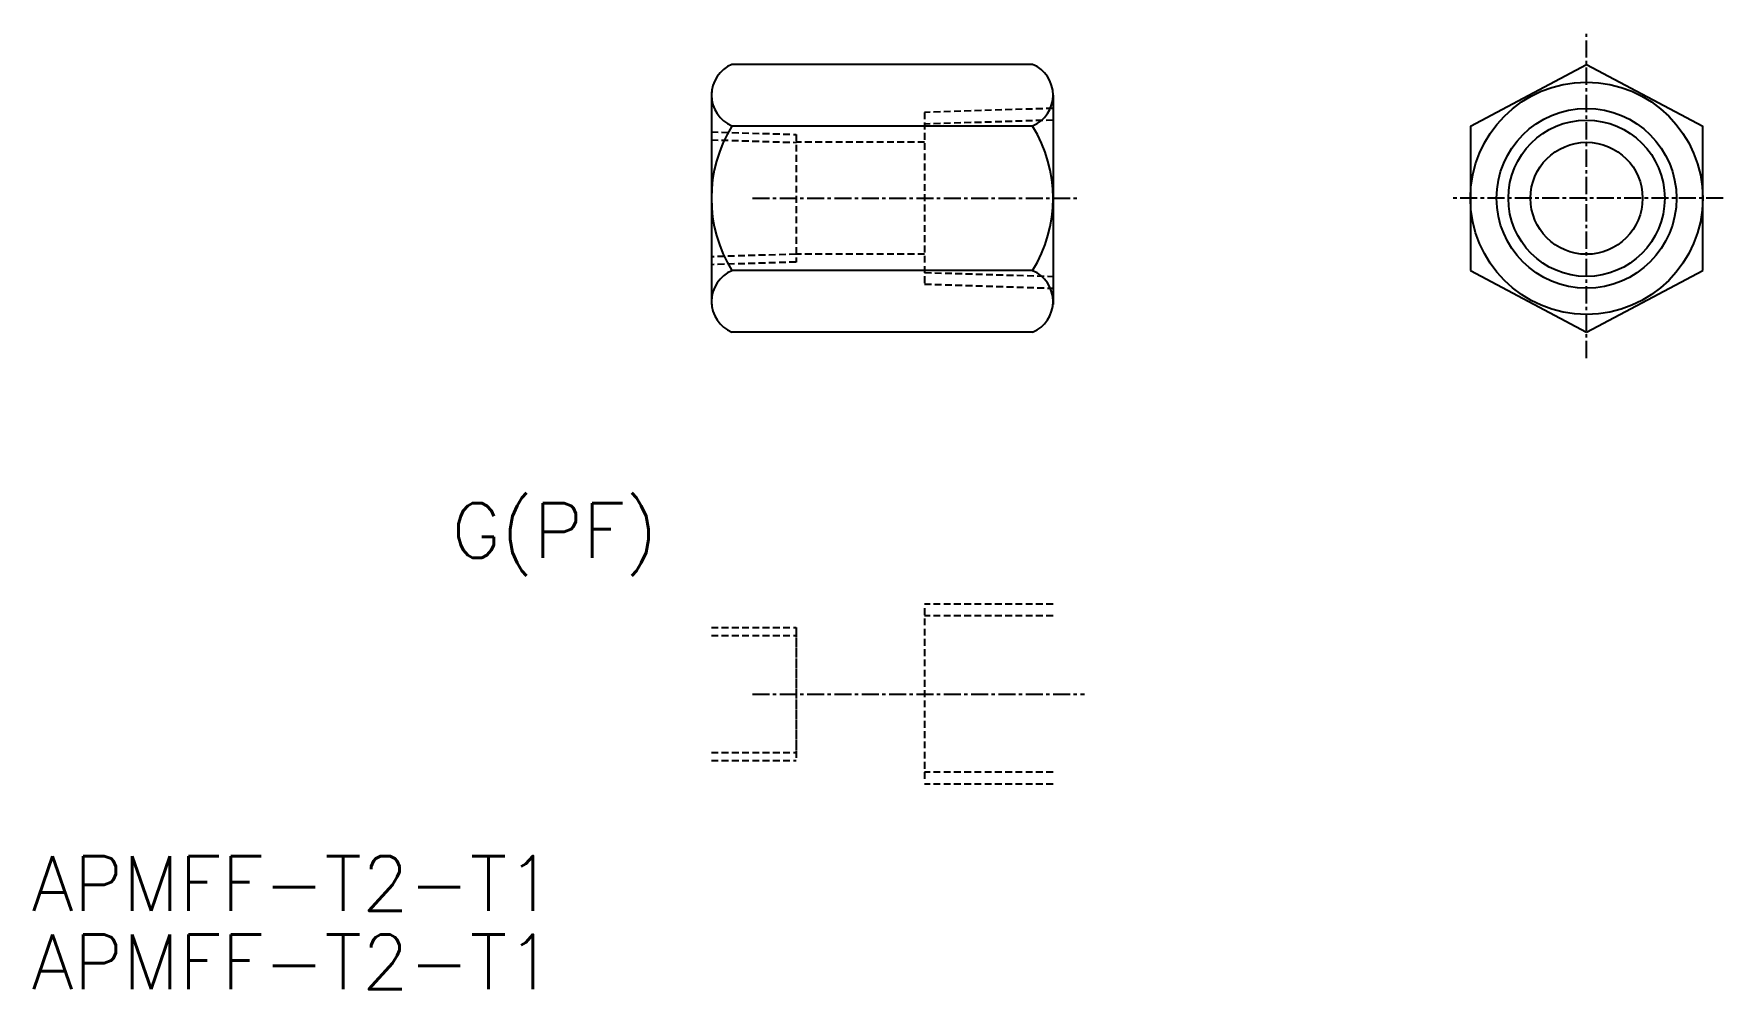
# Model space of a CAD drawing. Extents: x 94 to 218, y 198 to 268.
import ezdxf

# ---------------------------------------------------------------- set-up
doc = ezdxf.new("R2010")
doc.units = 0
doc.linetypes.add('CENTER', pattern=[2, 1.25, -0.25, 0.25, -0.25])
doc.linetypes.add('DASHED', pattern=[0.75, 0.5, -0.25])
doc.layers.get('0').update_dxf_attribs({"linetype": 'CONTINUOUS'})
doc.layers.add('CENTER', color=1, linetype='CENTER')
doc.styles.get("Standard").update_dxf_attribs({"font": 'txt.shx', "bigfont": '@extfont2.shx'})

msp = doc.modelspace()

# ---------------------------------------------------------------- linework, layer by layer
at = {"color": 7, "linetype": 'CONTINUOUS'}
for p, q in [((167.29, 265.79), (145.29, 265.79)), ((199.32, 261.28), (207.82, 265.79)), ((207.82, 265.79), (216.32, 261.28)), ((143.79, 263.77), (143.79, 248.21)), ((168.79, 263.54), (168.79, 248.21)), ((199.32, 261.28), (199.32, 250.7)), ((216.32, 250.7), (216.32, 261.28)), ((167.29, 250.7), (145.29, 250.7)), ((199.32, 250.7), (207.82, 246.19)), ((207.82, 246.19), (216.32, 250.7)), ((167.29, 246.19), (145.29, 246.19))]:
    msp.add_line(p, q, dxfattribs=at)
at = {"color": 3, "linetype": 'DASHED'}
for p, q in [((168.79, 262.57), (159.39, 262.28)), ((159.39, 262.28), (159.39, 249.71)), ((143.79, 260.85), (149.99, 260.66)), ((168.79, 261.71), (159.39, 261.42)), ((143.78, 260.27), (149.99, 260.08)), ((149.99, 260.66), (149.99, 251.32)), ((159.39, 260.09), (149.99, 260.09)), ((149.99, 251.9), (143.78, 251.71)), ((149.99, 251.32), (143.79, 251.13)), ((159.39, 251.89), (149.99, 251.89)), ((159.39, 250.56), (168.79, 250.27)), ((159.39, 249.71), (168.79, 249.41)), ((168.79, 226.28), (159.39, 226.28)), ((159.39, 225.99), (159.39, 213.42)), ((168.79, 225.42), (159.39, 225.42)), ((168.79, 213.98), (159.39, 213.98)), ((168.79, 213.12), (159.39, 213.12))]:
    msp.add_line(p, q, dxfattribs=at)
at = {"color": 7, "linetype": 'CONTINUOUS'}
for radius in [8.5, 5.72, 4.1]:
    msp.add_circle((207.82, 255.99), radius, dxfattribs=at)
at = {"color": 3, "linetype": 'CONTINUOUS'}
msp.add_circle((207.82, 255.99), 6.58, dxfattribs=at)
at = {"color": 7, "linetype": 'CONTINUOUS'}
for centre, start, end in [((146.24, 263.54), 112.7127, 247.2873), ((166.35, 263.54), 292.7127, 67.2873), ((146.24, 248.44), 112.7127, 247.2873), ((166.35, 248.44), 292.7127, 67.2873)]:
    msp.add_arc(centre, 2.44, start, end, dxfattribs=at)
at = {"layer": 'CENTER', "color": 1, "linetype": 'CENTER'}
for p, q in [((207.82, 244.3), (207.82, 268.03)), ((146.79, 255.99), (170.79, 255.99)), ((217.82, 255.99), (197.82, 255.99)), ((146.79, 219.7), (171.1, 219.7))]:
    msp.add_line(p, q, dxfattribs=at)
at = {"layer": 'CENTER', "color": 7, "linetype": 'CONTINUOUS'}
msp.add_line((167.29, 261.28), (145.29, 261.28), dxfattribs=at)
at = {"layer": 'CENTER', "color": 3, "linetype": 'DASHED'}
for p, q in [((143.79, 224.57), (149.99, 224.57)), ((143.79, 223.98), (149.99, 223.98)), ((149.99, 224.57), (149.99, 214.84)), ((149.99, 224.37), (149.99, 215.03)), ((143.79, 215.42), (149.99, 215.42)), ((143.79, 214.84), (149.99, 214.84))]:
    msp.add_line(p, q, dxfattribs=at)
at = {"layer": 'CENTER', "color": 7, "linetype": 'CONTINUOUS'}
for centre, start, end in [((153.85, 255.99), 148.2757, 211.7243), ((158.73, 255.99), 328.2757, 31.7243)]:
    msp.add_arc(centre, 10.06, start, end, dxfattribs=at)

# ---------------------------------------------------------------- texts
at = {"color": 7, "linetype": 'CONTINUOUS'}
for s, p in [('G(PF)', (124.78, 229.68)), ('APMFF-T2-T1', (94.05, 203.85)), ('APMFF-T2-T1', (94.05, 198.1))]:
    msp.add_text(s, height=4, dxfattribs=at).set_placement(p)

doc.saveas('drawing.dxf')
